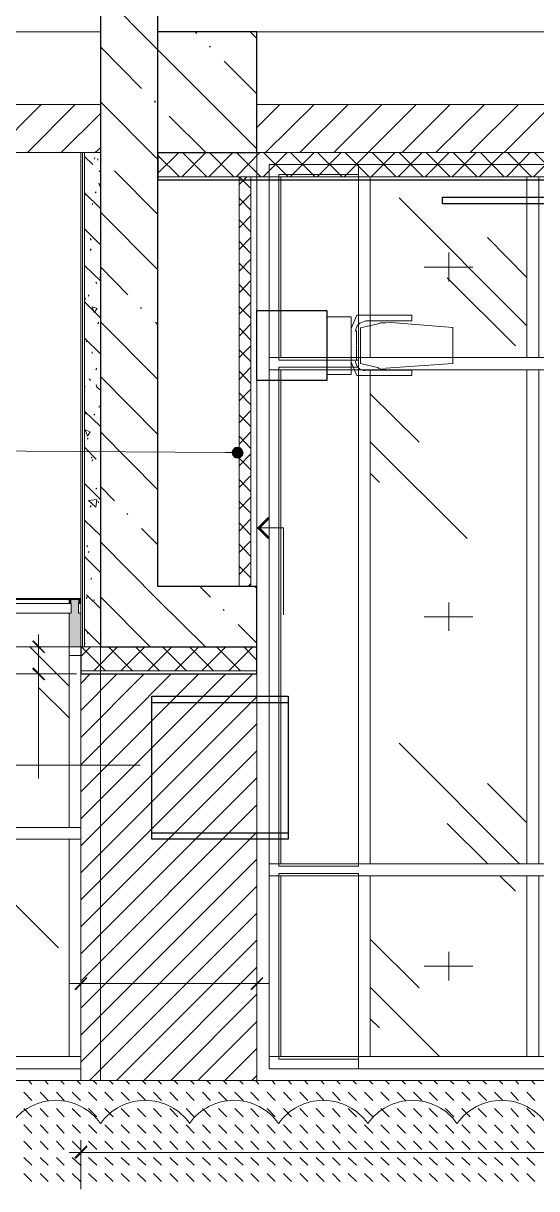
# Model space of a CAD drawing. Header units: millimetres. Extents: x -356862 to 418287, y 0 to 839748.
# Drawn here: x 22.08 to 23.757, y 13.892 to 17.698 of the extents above; entities that cross this region are included whole.
import ezdxf

# ---------------------------------------------------------------- set-up
doc = ezdxf.new("R2010")
doc.units = ezdxf.units.MM
doc.layers.add('PDF _Геометрия', color=7, linetype='Continuous', true_color=0xbababa)
doc.layers.add('PDF _Сплошная заливка', color=7, linetype='Continuous', true_color=0xf50000)

msp = doc.modelspace()

# ---------------------------------------------------------------- linework, layer by layer
at = {"layer": 'PDF _Геометрия', "color": 7, "lineweight": 30}
for points in [[(22.3316, 19.87), (22.3316, 15.6618), (22.5199, 15.6618), (22.8432, 15.6618), (22.8432, 15.8585), (22.5199, 15.8585), (22.5199, 19.87)], [(22.5199, 17.2768), (22.8432, 17.2768), (22.8432, 17.6701), (22.5199, 17.6701)]]:
    msp.add_lwpolyline(points, dxfattribs=at)
at = {"layer": 'PDF _Геометрия', "color": 251, "lineweight": 20, "true_color": 0x545454}
msp.add_lwpolyline([(22.7599, 16.2968), (22.7399, 16.2968), (21.4333, 16.3051), (21.4333, 16.3785), (21.4333, 18.3817)], dxfattribs=at)
at = {"layer": 'PDF _Геометрия', "color": 8, "lineweight": 9, "true_color": 0x808080}
for points in [[(22.8432, 17.2884), (22.5199, 17.6117), (22.3316, 17.8017)], [(22.6465, 17.6651), (22.6415, 17.6701)], [(22.8432, 17.6484), (22.8215, 17.6701)], [(22.4665, 17.4851), (22.3316, 17.6217)], [(22.6915, 17.6201), (22.6882, 17.6234)], [(22.8432, 17.4684), (22.7365, 17.5751)], [(22.5199, 17.2534), (22.3316, 17.4418)], [(22.5115, 17.4401), (22.5082, 17.4451)], [(22.1382, 17.4334), (21.9816, 17.2768)], [(22.2499, 17.4334), (22.0932, 17.2768)], [(22.3316, 17.4034), (22.2032, 17.2768)], [(22.9182, 17.4334), (22.8432, 17.3584)], [(23.0299, 17.4334), (22.8715, 17.2768)], [(23.1415, 17.4334), (22.9832, 17.2768)], [(23.2515, 17.4334), (23.0949, 17.2768)], [(23.3632, 17.4334), (23.2065, 17.2768)], [(23.4748, 17.4334), (23.3182, 17.2768)], [(23.5865, 17.4334), (23.4282, 17.2768)], [(23.6982, 17.4334), (23.5398, 17.2768)], [(23.8082, 17.4334), (23.6515, 17.2768)], [(22.6765, 17.2768), (22.5565, 17.3951)], [(22.3316, 17.2918), (22.3149, 17.2768)], [(22.3066, 17.2368), (22.2799, 17.2634)], [(22.3116, 17.2551), (22.3132, 17.2601)], [(22.3232, 17.2518), (22.3232, 17.2568)], [(22.3332, 17.2618), (22.3316, 17.2618)], [(22.3316, 17.2134), (22.3266, 17.2168)], [(22.5199, 17.0734), (22.3782, 17.2168)], [(22.3316, 17.1618), (22.3266, 17.1751), (22.3316, 17.1734)], [(22.3316, 17.0934), (22.2799, 17.1451)], [(22.2816, 17.1351), (22.2799, 17.1368)], [(22.3149, 17.1451), (22.3182, 17.1484)], [(22.3049, 17.1068), (22.3066, 17.1101)], [(22.5199, 16.8934), (22.3316, 17.0818)], [(22.3316, 16.9751), (22.2799, 17.0268)], [(22.3016, 16.9901), (22.2982, 16.9951)], [(22.2982, 16.9568), (22.3016, 16.9618)], [(22.3316, 16.8568), (22.2799, 16.9068)], [(22.4215, 16.8118), (22.3316, 16.9034)], [(22.3299, 16.8668), (22.3316, 16.8701)], [(22.3199, 16.8484), (22.3166, 16.8534)], [(22.3316, 16.7368), (22.2799, 16.7884)], [(22.2816, 16.7968), (22.2816, 16.8018)], [(22.2916, 16.8068), (22.2949, 16.8118)], [(22.4665, 16.7668), (22.4632, 16.7701)], [(22.3232, 16.7168), (22.3266, 16.7218)], [(22.5199, 16.5351), (22.3316, 16.7234)], [(22.5199, 16.7134), (22.5115, 16.7218)], [(22.3316, 16.6185), (22.2799, 16.6701)], [(22.2849, 16.6584), (22.2882, 16.6618)], [(22.3049, 16.6201), (22.3049, 16.6251)], [(22.3166, 16.5668), (22.3199, 16.5718)], [(22.2999, 16.5318), (22.2949, 16.5368)], [(22.5199, 16.3551), (22.3332, 16.5435)], [(22.2799, 16.5101), (22.2816, 16.5135)], [(22.3199, 16.5135), (22.3182, 16.5185)], [(22.3316, 16.5001), (22.3182, 16.5118)], [(22.3282, 16.4435), (22.3282, 16.4485)], [(22.3316, 16.3818), (22.2799, 16.4318)], [(22.2849, 16.4218), (22.2816, 16.4251)], [(22.3099, 16.4185), (22.3132, 16.4218)], [(22.2882, 16.3401), (22.2916, 16.3435)], [(22.5199, 16.1751), (22.3316, 16.3635)], [(22.3182, 16.2751), (22.2799, 16.3135)], [(22.3049, 16.2785), (22.3016, 16.2818)], [(22.3049, 16.2685), (22.3066, 16.2735)], [(22.3316, 16.1435), (22.2799, 16.1951)], [(22.3166, 16.1768), (22.3199, 16.1801)], [(22.3782, 16.1385), (22.3316, 16.1851)], [(22.2982, 16.1185), (22.3016, 16.1235)], [(22.3266, 16.1318), (22.3232, 16.1368)], [(22.3316, 16.0251), (22.2799, 16.0751)], [(22.4215, 16.0935), (22.4182, 16.0968)], [(22.5199, 15.9951), (22.4665, 16.0485)], [(22.2882, 15.9868), (22.2882, 15.9935)], [(22.6749, 15.6618), (22.5199, 15.8151), (22.3316, 16.0051)], [(22.3316, 15.9051), (22.2799, 15.9568)], [(22.2916, 15.9701), (22.2949, 15.9735)], [(22.3016, 15.8818), (22.3016, 15.8868)], [(22.6915, 15.8235), (22.6565, 15.8585)], [(22.8432, 15.8518), (22.8365, 15.8585)], [(22.2849, 15.8201), (22.2882, 15.8251)], [(22.3316, 15.7868), (22.2866, 15.8318)], [(22.3116, 15.8118), (22.3099, 15.8168)], [(22.4949, 15.6618), (22.3316, 15.8251)], [(22.7365, 15.7802), (22.7332, 15.7835)], [(22.8432, 15.6735), (22.7815, 15.7352)], [(22.3316, 15.6685), (22.2799, 15.7202)], [(22.2916, 15.7052), (22.2882, 15.7085)], [(22.2799, 15.6718), (22.2816, 15.6752)]]:
    msp.add_lwpolyline(points, dxfattribs=at)
at = {"layer": 'PDF _Геометрия', "color": 7, "lineweight": 9}
for points in [[(21.9166, 17.6701), (22.3316, 17.6701)], [(22.8432, 17.6701), (25.6781, 17.6701)], [(22.3316, 17.4334), (21.9166, 17.4334)], [(25.6781, 17.4334), (22.8432, 17.4334)], [(21.9166, 17.2768), (22.3316, 17.2768)], [(22.8432, 17.2768), (25.6781, 17.2768)], [(22.2682, 14.2452), (22.2682, 15.6618)], [(22.3316, 14.2452), (22.3316, 15.6618)], [(16.6618, 14.2452), (25.5764, 14.2452)]]:
    msp.add_lwpolyline(points, dxfattribs=at)
at = {"layer": 'PDF _Геометрия', "color": 7, "lineweight": 5}
for points in [[(21.9166, 17.6701), (22.3316, 17.6701)], [(22.8432, 17.6701), (25.6781, 17.6701)], [(22.2682, 17.2768), (22.2682, 15.6618), (22.3316, 15.6618)], [(22.2732, 17.2768), (22.2732, 15.6618)], [(22.2799, 17.2768), (22.2799, 15.6618)], [(22.8432, 15.8585), (22.8432, 17.2768)], [(19.5367, 15.8201), (22.2682, 15.8201)], [(22.2682, 15.6618), (22.2682, 15.5402)], [(22.8432, 14.2452), (22.8432, 15.6618)], [(22.2682, 15.4468), (22.2682, 15.2885)], [(22.2682, 15.1935), (22.2682, 15.0368)], [(22.2682, 14.9419), (22.2682, 14.8219)]]:
    msp.add_lwpolyline(points, dxfattribs=at)
at = {"layer": 'PDF _Геометрия', "color": 161, "lineweight": 9, "true_color": 0x7f9fff}
for points in [[(22.5882, 17.2768), (22.5199, 17.2084)], [(22.5199, 17.2668), (22.5899, 17.1968)], [(22.6765, 17.2768), (22.5982, 17.1968)], [(22.5999, 17.2768), (22.6799, 17.1968)], [(22.7649, 17.2768), (22.6865, 17.1968)], [(22.6882, 17.2768), (22.7682, 17.1968)], [(22.8532, 17.2768), (22.7749, 17.1968)], [(22.7765, 17.2768), (22.8565, 17.1968)], [(22.9415, 17.2768), (22.8632, 17.1968)], [(22.8649, 17.2768), (22.9449, 17.1968)], [(23.0299, 17.2768), (22.9515, 17.1968)], [(22.9532, 17.2768), (23.0332, 17.1968)], [(23.1182, 17.2768), (23.0399, 17.1968)], [(23.0415, 17.2768), (23.1215, 17.1968)], [(23.2065, 17.2768), (23.1282, 17.1968)], [(23.1315, 17.2768), (23.2098, 17.1968)], [(23.2948, 17.2768), (23.2165, 17.1968)], [(23.2198, 17.2768), (23.2982, 17.1968)], [(23.3832, 17.2768), (23.3048, 17.1968)], [(23.3082, 17.2768), (23.3865, 17.1968)], [(23.4715, 17.2768), (23.3932, 17.1968)], [(23.3965, 17.2768), (23.4748, 17.1968)], [(23.5598, 17.2768), (23.4815, 17.1968)], [(23.4848, 17.2768), (23.5632, 17.1968)], [(23.6482, 17.2768), (23.5698, 17.1968)], [(23.5732, 17.2768), (23.6515, 17.1968)], [(23.7365, 17.2768), (23.6582, 17.1968)], [(23.6615, 17.2768), (23.7398, 17.1968)], [(23.8248, 17.2768), (23.7465, 17.1968)], [(23.7498, 17.2768), (23.8282, 17.1968)], [(22.2999, 15.6618), (22.2682, 15.6302)], [(22.2699, 15.6618), (22.3482, 15.5835)], [(22.3882, 15.6618), (22.3099, 15.5835)], [(22.3582, 15.6618), (22.4365, 15.5835)], [(22.4765, 15.6618), (22.3982, 15.5835)], [(22.4465, 15.6618), (22.5249, 15.5835)], [(22.5649, 15.6618), (22.4865, 15.5835)], [(22.5349, 15.6618), (22.6132, 15.5835)], [(22.6532, 15.6618), (22.5749, 15.5835)], [(22.6232, 15.6618), (22.7015, 15.5835)], [(22.7415, 15.6618), (22.6632, 15.5835)], [(22.7115, 15.6618), (22.7899, 15.5835)], [(22.8299, 15.6618), (22.7515, 15.5835)], [(22.7999, 15.6618), (22.8432, 15.6185)], [(22.8299, 15.5735), (22.2682, 15.0118)], [(22.7415, 15.5735), (22.2682, 15.1002)], [(22.6532, 15.5735), (22.2682, 15.1885)], [(22.5632, 15.5735), (22.2682, 15.2768)], [(22.4749, 15.5735), (22.2682, 15.3652)], [(22.3865, 15.5735), (22.2682, 15.4535)], [(22.2982, 15.5735), (22.2682, 15.5418)], [(22.8432, 15.5868), (22.8399, 15.5835)], [(22.8432, 15.4985), (22.2682, 14.9235)], [(22.8432, 15.4102), (22.2682, 14.8352)], [(22.8432, 15.3218), (22.2682, 14.7469)], [(22.8432, 15.2335), (22.2682, 14.6585)], [(22.8432, 15.1452), (22.2682, 14.5702)], [(22.8432, 15.0568), (22.2682, 14.4819)], [(22.8432, 14.9685), (22.2682, 14.3935)], [(22.8432, 14.8802), (22.2682, 14.3052)], [(22.8432, 14.7919), (22.2966, 14.2452)], [(22.8432, 14.7035), (22.3849, 14.2452)], [(22.8432, 14.6152), (22.4732, 14.2452)], [(22.8432, 14.5269), (22.5615, 14.2452)], [(22.8432, 14.4385), (22.6499, 14.2452)], [(22.8432, 14.3502), (22.7382, 14.2452)], [(22.8432, 14.2619), (22.8265, 14.2452)]]:
    msp.add_lwpolyline(points, dxfattribs=at)
for points in [[(22.5199, 17.2768), (22.5199, 17.1968), (25.5764, 17.1968), (25.5764, 17.2768)], [(22.2682, 15.6618), (22.2682, 15.5835), (22.8432, 15.5835), (22.8432, 15.6618)], [(22.8432, 15.5735), (22.8432, 14.2452), (22.2682, 14.2452), (22.2682, 15.5735)]]:
    msp.add_lwpolyline(points, close=True, dxfattribs=at)
at = {"layer": 'PDF _Геометрия', "color": 161, "lineweight": 30, "true_color": 0x7f9fff}
for points in [[(22.5199, 17.2768), (22.5199, 17.1868), (25.5764, 17.1868), (25.5764, 17.2768)], [(22.2682, 15.6618), (22.2682, 15.5735), (22.8432, 15.5735), (22.8432, 15.6618)]]:
    msp.add_lwpolyline(points, dxfattribs=at)
at = {"layer": 'PDF _Геометрия', "color": 7, "lineweight": 18}
for points in [[(23.3315, 17.2768), (24.9048, 17.2768)], [(23.3315, 17.1868), (24.9048, 17.1868)], [(22.1299, 15.7018), (22.1299, 15.5335)], [(22.2299, 15.6618), (22.0916, 15.6618)], [(22.2532, 15.5735), (21.5932, 15.5735)], [(22.2332, 15.5735), (22.0916, 15.5735)], [(22.1299, 15.2318), (22.1299, 15.5735)], [(22.2682, 14.2835), (22.2682, 14.6019)], [(22.8432, 14.2835), (22.8432, 14.6019)], [(22.8832, 14.5619), (22.2299, 14.5619)], [(22.2299, 14.2452), (21.5932, 14.2452), (22.1899, 14.2452)], [(22.2682, 13.8902), (22.2682, 14.0502)], [(22.2299, 14.0102), (24.1181, 14.0102)]]:
    msp.add_lwpolyline(points, dxfattribs=at)
at = {"layer": 'PDF _Геометрия', "color": 252, "lineweight": 5, "true_color": 0x989898}
for points in [[(23.1749, 17.2368), (23.1749, 17.1968), (22.8832, 17.1968), (22.8832, 17.2368)], [(22.9215, 16.6068), (22.8832, 16.6068), (22.8832, 17.1968), (22.9215, 17.1968)], [(23.2132, 16.6068), (23.1749, 16.6068), (23.1749, 17.1968), (23.2132, 17.1968)], [(23.7648, 16.6068), (23.7248, 16.6068), (23.7248, 17.1968), (23.7648, 17.1968)], [(23.1515, 16.6468), (23.1515, 16.5518), (23.0715, 16.5518), (23.0715, 16.6468), (23.0715, 16.7401), (23.1515, 16.7401)], [(23.1749, 16.6068), (23.1749, 16.5668), (22.8832, 16.5668), (22.8832, 16.6068)], [(22.9215, 14.9535), (22.8832, 14.9535), (22.8832, 16.5668), (22.9215, 16.5668)], [(23.2132, 14.9535), (23.1749, 14.9535), (23.1749, 16.5668), (23.2132, 16.5668)], [(23.7648, 14.9535), (23.7248, 14.9535), (23.7248, 16.5668), (23.7648, 16.5668)], [(22.2299, 15.0718), (22.2299, 15.6335), (22.2682, 15.6335), (22.2682, 15.0718)], [(22.9215, 14.3235), (22.8832, 14.3235), (22.8832, 14.9135), (22.9215, 14.9135)], [(23.2132, 14.3235), (23.1749, 14.3235), (23.1749, 14.9135), (23.2132, 14.9135)], [(23.7648, 14.3235), (23.7248, 14.3235), (23.7248, 14.9135), (23.7648, 14.9135)], [(23.1749, 14.3235), (23.1749, 14.2835), (22.8832, 14.2835), (22.8832, 14.3235)]]:
    msp.add_lwpolyline(points, close=True, dxfattribs=at)
for points in [[(25.5764, 16.5668), (23.7448, 16.5668), (23.1749, 16.5668), (23.1749, 16.6068), (23.7448, 16.6068), (25.5764, 16.6068), (25.5364, 16.6068), (25.5364, 17.1968), (25.5764, 17.1968), (23.7448, 17.1968), (23.1749, 17.1968), (23.1749, 17.2368), (23.7448, 17.2368), (25.5764, 17.2368)], [(23.1515, 16.7018), (23.1699, 16.7451), (23.3498, 16.7451), (23.3498, 16.7268), (23.1982, 16.7268)], [(23.2432, 16.7184), (23.1815, 16.7034), (23.1815, 16.5868), (23.2415, 16.5735)], [(23.2648, 16.5718), (23.4832, 16.5868), (23.4832, 16.7051), (23.2682, 16.7218)], [(23.1682, 16.6951), (23.1682, 16.6468)], [(23.1682, 16.5968), (23.1682, 16.6451)], [(23.1515, 16.5918), (23.1699, 16.5485), (23.3498, 16.5485), (23.3498, 16.5651), (23.1982, 16.5651)], [(20.4566, 15.8168), (22.2299, 15.8168)], [(20.4566, 15.6335), (20.4566, 15.0718), (20.4183, 15.0718), (20.4183, 15.6335), (20.4383, 15.6335), (20.4566, 15.6335), (20.4566, 15.6618), (22.2299, 15.6618), (22.2299, 15.6335)], [(19.595, 15.0718), (20.4383, 15.0718), (22.2682, 15.0718), (22.2682, 15.0335), (20.4383, 15.0335), (19.595, 15.0335)], [(19.595, 14.3235), (20.4383, 14.3235), (22.2682, 14.3235), (22.2299, 14.3235), (22.2299, 15.0335), (22.2682, 15.0335), (22.2682, 14.3235), (22.2682, 14.2835), (20.4383, 14.2835), (19.595, 14.2835), (19.5367, 14.2835)], [(23.1749, 14.9135), (22.8832, 14.9135), (22.8832, 14.9535), (23.1749, 14.9535)], [(23.1932, 14.9535), (23.7448, 14.9535), (25.5764, 14.9535)], [(23.1932, 14.9135), (23.7448, 14.9135), (25.5764, 14.9135), (25.5364, 14.9135), (25.5364, 14.3235), (25.5764, 14.3235), (23.7448, 14.3235), (23.1749, 14.3235), (23.1749, 14.2835), (23.7448, 14.2835), (25.5764, 14.2835)]]:
    msp.add_lwpolyline(points, dxfattribs=at)
at = {"layer": 'PDF _Геометрия', "color": 11, "lineweight": 5, "true_color": 0xff6666}
for points in [[(22.8232, 17.1584), (22.7849, 17.1968)], [(22.8099, 17.1968), (22.7849, 17.1718)], [(22.8232, 17.1401), (22.7849, 17.1018)], [(22.8232, 17.0884), (22.7849, 17.1268)], [(22.8232, 17.0701), (22.7849, 17.0301)], [(22.8232, 17.0168), (22.7849, 17.0568)], [(22.8232, 16.9984), (22.7849, 16.9601)], [(22.8232, 16.9468), (22.7849, 16.9868)], [(22.8232, 16.9284), (22.7849, 16.8884)], [(22.8232, 16.8768), (22.7849, 16.9151)], [(22.8232, 16.8584), (22.7849, 16.8184)], [(22.8232, 16.8051), (22.7849, 16.8451)], [(22.8232, 16.7868), (22.7849, 16.7484)], [(22.8232, 16.7351), (22.7849, 16.7734)], [(22.8232, 16.7168), (22.7849, 16.6768)], [(22.8232, 16.6634), (22.7849, 16.7034)], [(22.8232, 16.6451), (22.7849, 16.6068)], [(22.8232, 16.5935), (22.7849, 16.6318)], [(22.8232, 16.5751), (22.7849, 16.5351)], [(22.8232, 16.5218), (22.7849, 16.5618)], [(22.8232, 16.5035), (22.7849, 16.4651)], [(22.8232, 16.4518), (22.7849, 16.4918)], [(22.8232, 16.4335), (22.7849, 16.3935)], [(22.8232, 16.3818), (22.7849, 16.4201)], [(22.8232, 16.3635), (22.7849, 16.3235)], [(22.8232, 16.3101), (22.7849, 16.3501)], [(22.8232, 16.2918), (22.7849, 16.2535)], [(22.8232, 16.2401), (22.7849, 16.2785)], [(22.8232, 16.2218), (22.7849, 16.1818)], [(22.8232, 16.1685), (22.7849, 16.2085)], [(22.8232, 16.1501), (22.7849, 16.1118)], [(22.8232, 16.0985), (22.7849, 16.1368)], [(22.8232, 16.0801), (22.7849, 16.0401)], [(22.8232, 16.0268), (22.7849, 16.0668)], [(22.8232, 16.0085), (22.7849, 15.9701)], [(22.8232, 15.9568), (22.7849, 15.9968)], [(22.8232, 15.9385), (22.7849, 15.8985)], [(22.8232, 15.8868), (22.7849, 15.9251)], [(22.8232, 15.8685), (22.8149, 15.8585)]]:
    msp.add_lwpolyline(points, dxfattribs=at)
for points in [[(22.7849, 15.8585), (22.7849, 17.1968), (22.8232, 17.1968), (22.8232, 15.8585)], [(22.8432, 15.8585), (22.8432, 17.1968), (22.8232, 17.1968), (22.8232, 15.8585)]]:
    msp.add_lwpolyline(points, close=True, dxfattribs=at)
at = {"layer": 'PDF _Геометрия', "color": 7, "lineweight": 5}
for points in [[(23.1749, 17.2051), (22.9149, 17.2051), (22.9149, 16.5985), (23.1749, 16.5985)], [(23.1749, 16.5751), (22.9149, 16.5751), (22.9149, 14.9452), (23.1749, 14.9452)], [(20.45, 15.7718), (22.2366, 15.7718), (22.2366, 15.8035), (20.45, 15.8035)], [(23.1749, 14.9219), (22.9149, 14.9219), (22.9149, 14.3152), (23.1749, 14.3152)]]:
    msp.add_lwpolyline(points, close=True, dxfattribs=at)
at = {"layer": 'PDF _Геометрия', "color": 252, "lineweight": 30, "true_color": 0x989898}
for points in [[(23.4498, 17.1084), (23.4498, 17.1301), (24.3948, 17.1301), (24.3948, 17.1084)], [(23.0715, 16.7601), (23.0715, 16.5318), (22.8432, 16.5318), (22.8432, 16.7601)], [(22.4999, 15.0535), (22.4999, 15.5002), (22.9449, 15.5002), (22.9449, 15.0535)], [(22.4999, 15.0335), (22.4999, 15.4802), (22.9449, 15.4802), (22.9449, 15.0335)]]:
    msp.add_lwpolyline(points, close=True, dxfattribs=at)
at = {"layer": 'PDF _Геометрия', "color": 254, "lineweight": 5, "true_color": 0xdcdcdc}
for points in [[(23.7248, 16.7101), (23.3082, 17.1284)], [(23.7248, 16.8684), (23.5965, 16.9984)], [(23.4698, 16.9501), (23.4698, 16.8551)], [(23.3898, 16.9018), (23.5482, 16.9018)], [(23.6882, 16.6451), (23.4648, 16.8668)], [(23.3732, 16.3301), (23.2132, 16.4885)], [(23.5298, 16.0151), (23.2132, 16.3318)], [(23.2432, 16.1985), (23.2132, 16.2285)], [(23.4698, 15.8068), (23.4698, 15.7135)], [(23.3898, 15.7602), (23.5482, 15.7602)], [(22.2299, 15.5335), (22.1016, 15.6618)], [(22.2299, 15.4302), (22.1282, 15.5302)], [(23.7015, 14.9535), (23.3082, 15.3468)], [(23.7248, 15.0868), (23.5965, 15.2152)], [(23.5982, 14.9535), (23.4648, 15.0852)], [(22.1949, 14.6785), (21.8399, 15.0335)], [(23.6882, 14.8635), (23.6365, 14.9135)], [(23.3732, 14.5485), (23.2132, 14.7069)], [(23.4698, 14.6652), (23.4698, 14.5719)], [(23.3898, 14.6185), (23.5482, 14.6185)], [(23.4398, 14.3235), (23.2132, 14.5502)], [(23.2432, 14.4169), (23.2132, 14.4469)]]:
    msp.add_lwpolyline(points, dxfattribs=at)
at = {"layer": 'PDF _Геометрия', "color": 8, "lineweight": 9, "true_color": 0x808080}
for points in [[(22.3049, 16.7718), (22.3216, 16.7668), (22.3116, 16.7534)], [(22.2816, 16.3701), (22.2982, 16.3635), (22.2899, 16.3501)], [(22.3166, 16.1185), (22.2932, 16.1401), (22.3199, 16.1435)]]:
    msp.add_lwpolyline(points, close=True, dxfattribs=at)
at = {"layer": 'PDF _Геометрия', "color": 112, "lineweight": 5, "true_color": 0x00b85c}
for points in [[(22.8432, 16.1235), (22.8432, 16.0068)], [(22.8432, 16.0501), (22.9299, 16.0501), (22.9299, 15.7668)]]:
    msp.add_lwpolyline(points, dxfattribs=at)
at = {"layer": 'PDF _Геометрия', "color": 112, "lineweight": 0, "true_color": 0x00b85c, "const_width": 0.00825}
msp.add_lwpolyline([(22.8824, 16.0168), (22.849, 16.0501), (22.8824, 16.0835)], dxfattribs=at)
at = {"layer": 'PDF _Геометрия', "color": 7, "lineweight": 20}
msp.add_lwpolyline([(22.2299, 15.8035), (22.2366, 15.8035), (22.2366, 15.7718), (22.2299, 15.7718), (22.2299, 15.6618), (22.2682, 15.6618), (22.2682, 15.7718), (22.2599, 15.7718), (22.2599, 15.8035), (22.2682, 15.8035), (22.2682, 15.8168), (22.2299, 15.8168)], close=True, dxfattribs=at)
at = {"layer": 'PDF _Геометрия', "color": 252, "lineweight": 18, "true_color": 0x989898}
msp.add_lwpolyline([(22.4615, 15.2752), (15.9051, 15.2752)], dxfattribs=at)
at = {"layer": 'PDF _Геометрия', "color": 7, "lineweight": 18}
msp.add_lwpolyline([(25.5764, 13.8502), (25.5764, 14.2452), (16.6618, 14.2452), (16.6618, 13.8502)], close=True, dxfattribs=at)
at = {"layer": 'PDF _Геометрия', "lineweight": 18}
for points in [[(22.1082, 14.2335), (22.0966, 14.2452)], [(22.1616, 14.2335), (22.1499, 14.2452)], [(22.2132, 14.2335), (22.2016, 14.2452)], [(22.2666, 14.2335), (22.2549, 14.2452)], [(22.3199, 14.2335), (22.3082, 14.2452)], [(22.3732, 14.2335), (22.3616, 14.2452)], [(22.4265, 14.2335), (22.4149, 14.2452)], [(22.4799, 14.2335), (22.4682, 14.2452)], [(22.5315, 14.2335), (22.5199, 14.2452)], [(22.5849, 14.2335), (22.5732, 14.2452)], [(22.6382, 14.2335), (22.6265, 14.2452)], [(22.6915, 14.2335), (22.6799, 14.2452)], [(22.7449, 14.2335), (22.7332, 14.2452)], [(22.7982, 14.2335), (22.7865, 14.2452)], [(22.8499, 14.2335), (22.8382, 14.2452)], [(22.9032, 14.2335), (22.8915, 14.2452)], [(22.9565, 14.2335), (22.9449, 14.2452)], [(23.0099, 14.2335), (22.9982, 14.2452)], [(23.0632, 14.2335), (23.0515, 14.2452)], [(23.1149, 14.2335), (23.1032, 14.2452)], [(23.1682, 14.2335), (23.1565, 14.2452)], [(23.2215, 14.2335), (23.2098, 14.2452)], [(23.2748, 14.2335), (23.2632, 14.2452)], [(23.3282, 14.2335), (23.3165, 14.2452)], [(23.3815, 14.2335), (23.3698, 14.2452)], [(23.4332, 14.2335), (23.4215, 14.2452)], [(23.4865, 14.2335), (23.4748, 14.2452)], [(23.5398, 14.2335), (23.5282, 14.2452)], [(23.5932, 14.2335), (23.5815, 14.2452)], [(23.6465, 14.2335), (23.6348, 14.2452)], [(23.6982, 14.2335), (23.6882, 14.2452)], [(23.7515, 14.2335), (23.7398, 14.2452)], [(22.1082, 14.1802), (22.0816, 14.2069)], [(22.1616, 14.1802), (22.1349, 14.2069)], [(22.2132, 14.1802), (22.1882, 14.2069)], [(22.2666, 14.1802), (22.2399, 14.2069)], [(22.3199, 14.1802), (22.2932, 14.2069)], [(22.3732, 14.1802), (22.3466, 14.2069)], [(22.4265, 14.1802), (22.3999, 14.2069)], [(22.4799, 14.1802), (22.4532, 14.2069)], [(22.5315, 14.1802), (22.5049, 14.2069)], [(22.5849, 14.1802), (22.5582, 14.2069)], [(22.6382, 14.1802), (22.6115, 14.2069)], [(22.6915, 14.1802), (22.6649, 14.2069)], [(22.7449, 14.1802), (22.7182, 14.2069)], [(22.7982, 14.1802), (22.7715, 14.2069)], [(22.8499, 14.1802), (22.8232, 14.2069)], [(22.9032, 14.1802), (22.8765, 14.2069)], [(22.9565, 14.1802), (22.9299, 14.2069)], [(23.0099, 14.1802), (22.9832, 14.2069)], [(23.0632, 14.1802), (23.0365, 14.2069)], [(23.1149, 14.1802), (23.0899, 14.2069)], [(23.1682, 14.1802), (23.1415, 14.2069)], [(23.2215, 14.1802), (23.1948, 14.2069)], [(23.2748, 14.1802), (23.2482, 14.2069)], [(23.3282, 14.1802), (23.3015, 14.2069)], [(23.3815, 14.1802), (23.3548, 14.2069)], [(23.4332, 14.1802), (23.4065, 14.2069)], [(23.4865, 14.1802), (23.4598, 14.2069)], [(23.5398, 14.1802), (23.5132, 14.2069)], [(23.5932, 14.1802), (23.5665, 14.2069)], [(23.6465, 14.1802), (23.6198, 14.2069)], [(23.6982, 14.1802), (23.6732, 14.2069)], [(23.7515, 14.1802), (23.7248, 14.2069)], [(22.1082, 14.1269), (22.0816, 14.1536)], [(22.1616, 14.1269), (22.1349, 14.1536)], [(22.2132, 14.1269), (22.1882, 14.1536)], [(22.2666, 14.1269), (22.2399, 14.1536)], [(22.3199, 14.1269), (22.2932, 14.1536)], [(22.3732, 14.1269), (22.3466, 14.1536)], [(22.4265, 14.1269), (22.3999, 14.1536)], [(22.4799, 14.1269), (22.4532, 14.1536)], [(22.5315, 14.1269), (22.5049, 14.1536)], [(22.5849, 14.1269), (22.5582, 14.1536)], [(22.6382, 14.1269), (22.6115, 14.1536)], [(22.6915, 14.1269), (22.6649, 14.1536)], [(22.7449, 14.1269), (22.7182, 14.1536)], [(22.7982, 14.1269), (22.7715, 14.1536)], [(22.8499, 14.1269), (22.8232, 14.1536)], [(22.9032, 14.1269), (22.8765, 14.1536)], [(22.9565, 14.1269), (22.9299, 14.1536)], [(23.0099, 14.1269), (22.9832, 14.1536)], [(23.0632, 14.1269), (23.0365, 14.1536)], [(23.1149, 14.1269), (23.0899, 14.1536)], [(23.1682, 14.1269), (23.1415, 14.1536)], [(23.2215, 14.1269), (23.1948, 14.1536)], [(23.2748, 14.1269), (23.2482, 14.1536)], [(23.3282, 14.1269), (23.3015, 14.1536)], [(23.3815, 14.1269), (23.3548, 14.1536)], [(23.4332, 14.1269), (23.4065, 14.1536)], [(23.4865, 14.1269), (23.4598, 14.1536)], [(23.5398, 14.1269), (23.5132, 14.1536)], [(23.5932, 14.1269), (23.5665, 14.1536)], [(23.6465, 14.1269), (23.6198, 14.1536)], [(23.6982, 14.1269), (23.6732, 14.1536)], [(23.7515, 14.1269), (23.7248, 14.1536)], [(22.1082, 14.0736), (22.0816, 14.1002)], [(22.1616, 14.0736), (22.1349, 14.1002)], [(22.2132, 14.0736), (22.1882, 14.1002)], [(22.2666, 14.0736), (22.2399, 14.1002)], [(22.3199, 14.0736), (22.2932, 14.1002)], [(22.3732, 14.0736), (22.3466, 14.1002)], [(22.4265, 14.0736), (22.3999, 14.1002)], [(22.4799, 14.0736), (22.4532, 14.1002)], [(22.5315, 14.0736), (22.5049, 14.1002)], [(22.5849, 14.0736), (22.5582, 14.1002)], [(22.6382, 14.0736), (22.6115, 14.1002)], [(22.6915, 14.0736), (22.6649, 14.1002)], [(22.7449, 14.0736), (22.7182, 14.1002)], [(22.7982, 14.0736), (22.7715, 14.1002)], [(22.8499, 14.0736), (22.8232, 14.1002)], [(22.9032, 14.0736), (22.8765, 14.1002)], [(22.9565, 14.0736), (22.9299, 14.1002)], [(23.0099, 14.0736), (22.9832, 14.1002)], [(23.0632, 14.0736), (23.0365, 14.1002)], [(23.1149, 14.0736), (23.0899, 14.1002)], [(23.1682, 14.0736), (23.1415, 14.1002)], [(23.2215, 14.0736), (23.1948, 14.1002)], [(23.2748, 14.0736), (23.2482, 14.1002)], [(23.3282, 14.0736), (23.3015, 14.1002)], [(23.3815, 14.0736), (23.3548, 14.1002)], [(23.4332, 14.0736), (23.4065, 14.1002)], [(23.4865, 14.0736), (23.4598, 14.1002)], [(23.5398, 14.0736), (23.5132, 14.1002)], [(23.5932, 14.0736), (23.5665, 14.1002)], [(23.6465, 14.0736), (23.6198, 14.1002)], [(23.6982, 14.0736), (23.6732, 14.1002)], [(23.7515, 14.0736), (23.7248, 14.1002)], [(22.1082, 14.0202), (22.0816, 14.0469)], [(22.1616, 14.0202), (22.1349, 14.0469)], [(22.2132, 14.0202), (22.1882, 14.0469)], [(22.2666, 14.0202), (22.2399, 14.0469)], [(22.3199, 14.0202), (22.2932, 14.0469)], [(22.3732, 14.0202), (22.3466, 14.0469)], [(22.4265, 14.0202), (22.3999, 14.0469)], [(22.4799, 14.0202), (22.4532, 14.0469)], [(22.5315, 14.0202), (22.5049, 14.0469)], [(22.5849, 14.0202), (22.5582, 14.0469)], [(22.6382, 14.0202), (22.6115, 14.0469)], [(22.6915, 14.0202), (22.6649, 14.0469)], [(22.7449, 14.0202), (22.7182, 14.0469)], [(22.7982, 14.0202), (22.7715, 14.0469)], [(22.8499, 14.0202), (22.8232, 14.0469)], [(22.9032, 14.0202), (22.8765, 14.0469)], [(22.9565, 14.0202), (22.9299, 14.0469)], [(23.0099, 14.0202), (22.9832, 14.0469)], [(23.0632, 14.0202), (23.0365, 14.0469)], [(23.1149, 14.0202), (23.0899, 14.0469)], [(23.1682, 14.0202), (23.1415, 14.0469)], [(23.2215, 14.0202), (23.1948, 14.0469)], [(23.2748, 14.0202), (23.2482, 14.0469)], [(23.3282, 14.0202), (23.3015, 14.0469)], [(23.3815, 14.0202), (23.3548, 14.0469)], [(23.4332, 14.0202), (23.4065, 14.0469)], [(23.4865, 14.0202), (23.4598, 14.0469)], [(23.5398, 14.0202), (23.5132, 14.0469)], [(23.5932, 14.0202), (23.5665, 14.0469)], [(23.6465, 14.0202), (23.6198, 14.0469)], [(23.6982, 14.0202), (23.6732, 14.0469)], [(23.7515, 14.0202), (23.7248, 14.0469)], [(22.1082, 13.9686), (22.0816, 13.9936)], [(22.1616, 13.9686), (22.1349, 13.9936)], [(22.2132, 13.9686), (22.1882, 13.9936)], [(22.2666, 13.9686), (22.2399, 13.9936)], [(22.3199, 13.9686), (22.2932, 13.9936)], [(22.3732, 13.9686), (22.3466, 13.9936)], [(22.4265, 13.9686), (22.3999, 13.9936)], [(22.4799, 13.9686), (22.4532, 13.9936)], [(22.5315, 13.9686), (22.5049, 13.9936)], [(22.5849, 13.9686), (22.5582, 13.9936)], [(22.6382, 13.9686), (22.6115, 13.9936)], [(22.6915, 13.9686), (22.6649, 13.9936)], [(22.7449, 13.9686), (22.7182, 13.9936)], [(22.7982, 13.9686), (22.7715, 13.9936)], [(22.8499, 13.9686), (22.8232, 13.9936)], [(22.9032, 13.9686), (22.8765, 13.9936)], [(22.9565, 13.9686), (22.9299, 13.9936)], [(23.0099, 13.9686), (22.9832, 13.9936)], [(23.0632, 13.9686), (23.0365, 13.9936)], [(23.1149, 13.9686), (23.0899, 13.9936)], [(23.1682, 13.9686), (23.1415, 13.9936)], [(23.2215, 13.9686), (23.1948, 13.9936)], [(23.2748, 13.9686), (23.2482, 13.9936)], [(23.3282, 13.9686), (23.3015, 13.9936)], [(23.3815, 13.9686), (23.3548, 13.9936)], [(23.4332, 13.9686), (23.4065, 13.9936)], [(23.4865, 13.9686), (23.4598, 13.9936)], [(23.5398, 13.9686), (23.5132, 13.9936)], [(23.5932, 13.9686), (23.5665, 13.9936)], [(23.6465, 13.9686), (23.6198, 13.9936)], [(23.6982, 13.9686), (23.6732, 13.9936)], [(23.7515, 13.9686), (23.7248, 13.9936)], [(22.1082, 13.9152), (22.0816, 13.9419)], [(22.1616, 13.9152), (22.1349, 13.9419)], [(22.2132, 13.9152), (22.1882, 13.9419)], [(22.2666, 13.9152), (22.2399, 13.9419)], [(22.3199, 13.9152), (22.2932, 13.9419)], [(22.3732, 13.9152), (22.3466, 13.9419)], [(22.4265, 13.9152), (22.3999, 13.9419)], [(22.4799, 13.9152), (22.4532, 13.9419)], [(22.5315, 13.9152), (22.5049, 13.9419)], [(22.5849, 13.9152), (22.5582, 13.9419)], [(22.6382, 13.9152), (22.6115, 13.9419)], [(22.6915, 13.9152), (22.6649, 13.9419)], [(22.7449, 13.9152), (22.7182, 13.9419)], [(22.7982, 13.9152), (22.7715, 13.9419)], [(22.8499, 13.9152), (22.8232, 13.9419)], [(22.9032, 13.9152), (22.8765, 13.9419)], [(22.9565, 13.9152), (22.9299, 13.9419)], [(23.0099, 13.9152), (22.9832, 13.9419)], [(23.0632, 13.9152), (23.0365, 13.9419)], [(23.1149, 13.9152), (23.0899, 13.9419)], [(23.1682, 13.9152), (23.1415, 13.9419)], [(23.2215, 13.9152), (23.1948, 13.9419)], [(23.2748, 13.9152), (23.2482, 13.9419)], [(23.3282, 13.9152), (23.3015, 13.9419)], [(23.3815, 13.9152), (23.3548, 13.9419)], [(23.4332, 13.9152), (23.4065, 13.9419)], [(23.4865, 13.9152), (23.4598, 13.9419)], [(23.5398, 13.9152), (23.5132, 13.9419)], [(23.5932, 13.9152), (23.5665, 13.9419)], [(23.6465, 13.9152), (23.6198, 13.9419)], [(23.6982, 13.9152), (23.6732, 13.9419)], [(23.7515, 13.9152), (23.7248, 13.9419)]]:
    msp.add_lwpolyline(points, dxfattribs=at)
at = {"layer": 'PDF _Геометрия', "color": 252, "lineweight": 5, "true_color": 0x989898}
for centre, radius, start, end in [((23.1964, 16.6931), 0.0308, 90, 180), ((23.2597, 16.6414), 0.0792, 85.6604, 103.6395), ((23.1964, 16.5947), 0.0308, 180, 270), ((23.2581, 16.6481), 0.0792, 256.3605, 274.3396)]:
    msp.add_arc(centre, radius, start, end, dxfattribs=at)
at = {"layer": 'PDF _Геометрия', "color": 1, "lineweight": 20}
for centre in [(22.1864, 14.0031), (22.4781, 14.0031), (22.7681, 14.0031), (23.0597, 14.0031), (23.3514, 14.0031), (23.6431, 14.0031)]:
    msp.add_arc(centre, 0.1775, 35.0024, 144.9976, dxfattribs=at)
at = {"layer": 'PDF _Сплошная заливка', "color": 251, "true_color": 0x545454, "transparency": 33554559}
for points in [[(22.7799, 16.2951), (22.7632, 16.3051), (22.7599, 16.2968)], [(22.7599, 16.2968), (22.7632, 16.2868), (22.7799, 16.2951)], [(22.7699, 16.3135), (22.7799, 16.2951), (22.7632, 16.3051)], [(22.7632, 16.2868), (22.7799, 16.2951), (22.7699, 16.2785)], [(22.7799, 16.3151), (22.7699, 16.3135), (22.7799, 16.2951)], [(22.7799, 16.2951), (22.7699, 16.2785), (22.7799, 16.2768)], [(22.7799, 16.2951), (22.7899, 16.3135), (22.7799, 16.3151)], [(22.7965, 16.3051), (22.7799, 16.2951), (22.7899, 16.3135)], [(22.7999, 16.2951), (22.7965, 16.3051), (22.7799, 16.2951)], [(22.7799, 16.2768), (22.7899, 16.2785), (22.7799, 16.2951)], [(22.7899, 16.2785), (22.7799, 16.2951), (22.7965, 16.2851)], [(22.7799, 16.2951), (22.7965, 16.2851), (22.7999, 16.2951)]]:
    msp.add_solid(points, dxfattribs=at)
at = {"layer": 'PDF _Сплошная заливка', "color": 252, "true_color": 0x989898, "transparency": 33554559}
for points in [[(22.2299, 15.8168), (22.2299, 15.8035), (22.2366, 15.8168)], [(22.2299, 15.8035), (22.2366, 15.8168), (22.2366, 15.8035)], [(22.2366, 15.8168), (22.2366, 15.6618), (22.2599, 15.8168)], [(22.2366, 15.6618), (22.2599, 15.8168), (22.2599, 15.6618)], [(22.2599, 15.8168), (22.2599, 15.8035), (22.2682, 15.8168)], [(22.2599, 15.8035), (22.2682, 15.8168), (22.2682, 15.8035)], [(22.2299, 15.7718), (22.2299, 15.6618), (22.2366, 15.7718)], [(22.2299, 15.6618), (22.2366, 15.7718), (22.2366, 15.6618)], [(22.2599, 15.7718), (22.2599, 15.6618), (22.2682, 15.7718)], [(22.2599, 15.6618), (22.2682, 15.7718), (22.2682, 15.6618)]]:
    msp.add_solid(points, dxfattribs=at)
at = {"layer": 'PDF _Сплошная заливка', "color": 7, "transparency": 33554559}
for points in [[(22.1516, 15.6435), (22.1082, 15.6802), (22.1132, 15.6835)], [(22.1482, 15.6402), (22.1516, 15.6435), (22.1082, 15.6802)], [(22.1132, 15.5952), (22.1082, 15.5902), (22.1516, 15.5552)], [(22.1082, 15.5902), (22.1516, 15.5552), (22.1482, 15.5518)], [(22.2866, 14.5835), (22.2516, 14.5402), (22.2466, 14.5435)], [(22.2899, 14.5802), (22.2866, 14.5835), (22.2516, 14.5402)], [(22.8215, 14.5435), (22.8265, 14.5402), (22.8615, 14.5835)], [(22.8265, 14.5402), (22.8615, 14.5835), (22.8649, 14.5802)], [(22.2866, 14.0336), (22.2516, 13.9886), (22.2466, 13.9936)], [(22.2899, 14.0286), (22.2866, 14.0336), (22.2516, 13.9886)]]:
    msp.add_solid(points, dxfattribs=at)

doc.saveas('drawing.dxf')
